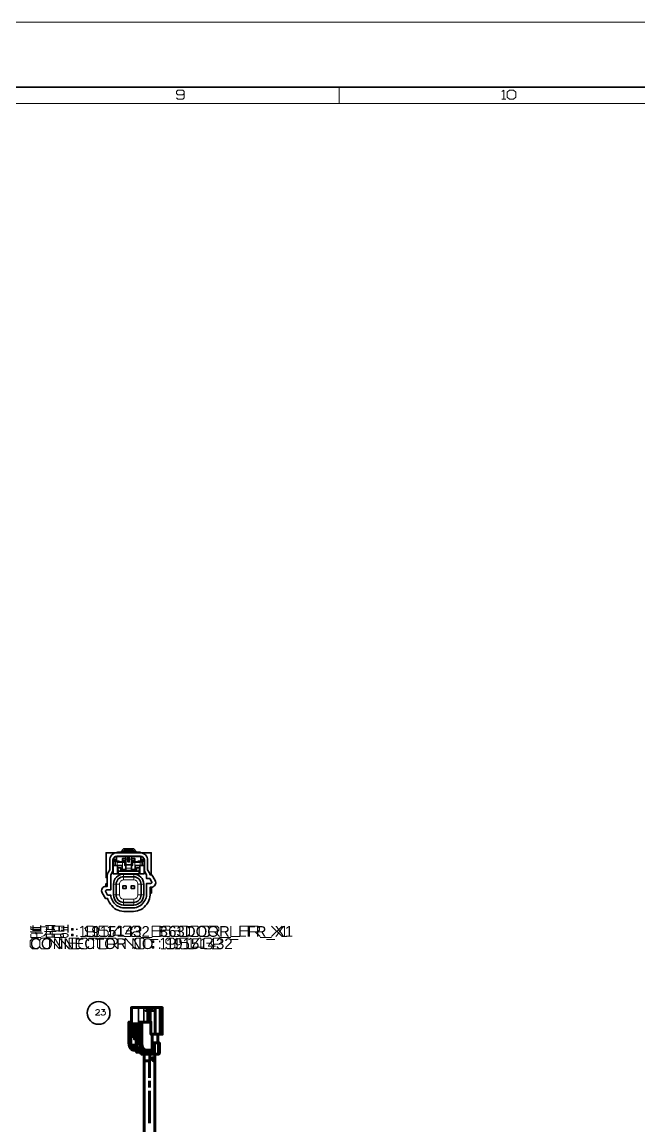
# Model space of a CAD drawing. Header units: millimetres. Extents: x 0 to 174, y 0 to 33.
# Drawn here: x 32.38 to 39.85, y 19.75 to 33.11 of the extents above; entities that cross this region are included whole.
import ezdxf

# ---------------------------------------------------------------- set-up
doc = ezdxf.new("R2010")
doc.units = ezdxf.units.MM
doc.layers.add('CAPTION_LLM_TEXT', color=7, linetype='Continuous')
doc.layers.add('CAPTION_ORIGINAL_OUTLINES', color=7, linetype='Continuous')
doc.layers.add('PDF_Geomertry', color=7, linetype='Continuous', true_color=0x405f80)
doc.styles.get("Standard").update_dxf_attribs({"font": 'arial.ttf'})

# ---------------------------------------------------------------- blocks, each defined once
blk = doc.blocks.new('SYM_23_019')
at = {"layer": 'PDF_Geomertry', "lineweight": 70}
for points in [[(-0.164, 0.11), (-0.164, 0.285), (-0.156, 0.285), (-0.077, 0.285), (-0.014, 0.285), (0.033, 0.285), (0.052, 0.285), (0.071, 0.285), (0.124, 0.285), (0.128, 0.285), (0.174, 0.285), (0.192, 0.285), (0.196, 0.285), (0.202, 0.285), (0.209, 0.285), (0.209, -0.037), (0.202, -0.037), (0.196, -0.037), (0.192, -0.037), (0.174, -0.037), (0.128, -0.037), (0.124, -0.037), (0.085, -0.037), (0.085, -0.232), (0.026, -0.232), (0.014, -0.232, -0.313864), (-0.046, -0.185), (-0.053, -0.178), (-0.061, -0.171), (-0.062, -0.162), (-0.062, -0.153), (-0.062, 0.089), (-0.171, 0.089), (-0.171, -0.153), (-0.17, -0.162), (-0.169, -0.171)], [(-0.064, -0.061), (-0.072, -0.059), (-0.085, -0.055, 0.199822), (-0.155, -0.055), (-0.157, -0.056), (-0.159, -0.058), (-0.16, -0.059), (-0.16, -0.06), (-0.159, -0.061), (-0.157, -0.062), (-0.152, -0.063), (-0.147, -0.064), (-0.142, -0.064), (-0.143, -0.064), (-0.145, -0.065)], [(-0.117, -0.232, -0.316171), (-0.176, -0.185), (-0.14, -0.185), (-0.14, -0.198), (-0.128, -0.198), (-0.128, -0.171)]]:
    blk.add_lwpolyline(points, format="xyb", dxfattribs=at)
at = {"layer": 'PDF_Geomertry', "lineweight": 35}
for points in [[(-0.156, 0.285), (-0.156, 0.11)], [(-0.077, 0.285), (-0.077, 0.11)], [(-0.014, 0.285), (-0.014, 0.11)], [(0.052, 0.285), (0.052, 0.11)], [(0.071, 0.285), (0.071, 0.11)], [(0.128, -0.037), (0.128, 0.285)], [(0.174, -0.037), (0.174, 0.285)], [(0.196, 0.285), (0.196, -0.037)], [(0.202, 0.285), (0.202, -0.037)], [(-0.155, -0.055), (-0.155, 0.077)], [(-0.139, 0.052), (-0.139, 0.062)], [(-0.139, 0.033), (-0.139, 0.043)], [(-0.139, 0.013), (-0.139, 0.023)], [(-0.117, 0.052), (-0.117, 0.062)], [(-0.117, 0.033), (-0.117, 0.043)], [(-0.117, 0.013), (-0.117, 0.023)], [(-0.085, -0.055), (-0.085, 0.077)], [(-0.096, -0.064), (-0.107, -0.064)], [(-0.084, -0.089), (-0.096, -0.089)], [(-0.062, -0.089), (-0.064, -0.089)], [(-0.194, -0.153), (-0.171, -0.153)], [(-0.062, -0.153), (-0.039, -0.153)], [(-0.052, -0.257), (-0.034, -0.257), (-0.034, -0.256)], [(-0.012, -0.256), (-0.012, -0.257), (-0.034, -0.257), (-0.034, -0.261), (-0.032, -0.266), (-0.031, -0.27), (-0.028, -0.274), (-0.025, -0.276), (-0.022, -0.279), (-0.018, -0.28), (-0.015, -0.28)], [(0.105, -0.257), (-0.012, -0.257), (-0.011, -0.261), (-0.01, -0.266), (-0.008, -0.27), (-0.006, -0.274), (-0.003, -0.276), (0, -0.279), (0.004, -0.28), (0.008, -0.28)], [(0.175, -0.257), (0.163, -0.257)]]:
    blk.add_lwpolyline(points, dxfattribs=at)
at = {"layer": 'PDF_Geomertry', "lineweight": 70}
for points in [[(0.033, 0.11), (0.033, 0.285)], [(0.124, -0.037), (0.124, 0.285)], [(0.192, -0.037), (0.192, 0.285)], [(-0.194, -0.153), (-0.194, 0.11), (-0.156, 0.11)], [(-0.062, 0.077), (-0.085, 0.077), (-0.155, 0.077), (-0.16, 0.077), (-0.16, -0.059)], [(-0.118, -0.033), (-0.105, -0.034), (-0.092, -0.035), (-0.092, 0.002), (-0.118, 0.002), (-0.154, 0.002), (-0.154, -0.033), (-0.151, -0.034), (-0.148, -0.035), (-0.138, -0.033), (-0.128, -0.032)], [(-0.118, 0.002), (-0.118, -0.033), (-0.127, -0.032), (-0.135, -0.031), (-0.144, -0.032), (-0.153, -0.033), (-0.154, -0.033)], [(-0.137, 0.077), (-0.13, 0.085), (-0.117, 0.085), (-0.117, 0.077)], [(-0.124, 0.077), (-0.117, 0.085)], [(-0.107, 0.077), (-0.105, 0.077), (-0.103, 0.078)], [(-0.1, 0.089), (-0.103, 0.077)], [(-0.095, 0.089), (-0.099, 0.077)], [(-0.095, 0.077), (-0.092, 0.077), (-0.09, 0.079), (-0.087, 0.081), (-0.085, 0.083), (-0.083, 0.089)], [(-0.088, 0.077), (-0.085, 0.077), (-0.082, 0.079), (-0.08, 0.081), (-0.078, 0.083), (-0.076, 0.089)], [(-0.077, 0.11), (-0.039, 0.11), (-0.039, -0.153)], [(0.085, -0.037), (0.072, -0.037), (0.072, 0.11), (-0.039, 0.11)], [(-0.145, -0.064), (-0.145, -0.065), (-0.13, -0.065), (-0.124, -0.061), (-0.117, -0.058)], [(-0.107, -0.048), (-0.124, -0.052), (-0.14, -0.058), (-0.14, -0.058), (-0.117, -0.058), (-0.117, -0.05)], [(-0.096, -0.092), (-0.099, -0.094), (-0.103, -0.094), (-0.125, -0.094), (-0.128, -0.094), (-0.128, -0.074), (-0.128, -0.053)], [(-0.128, -0.198), (-0.107, -0.198), (-0.107, -0.094)], [(-0.107, -0.034), (-0.107, -0.049), (-0.107, -0.064), (-0.108, -0.07), (-0.109, -0.078), (-0.112, -0.085), (-0.115, -0.089), (-0.12, -0.093), (-0.125, -0.094)], [(-0.096, -0.146), (-0.096, -0.089), (-0.096, -0.052)], [(-0.085, -0.055), (-0.084, -0.089), (-0.064, -0.089), (-0.064, -0.061)], [(-0.071, -0.059), (-0.071, -0.089)], [(0.154, -0.142), (0.154, -0.037)], [(-0.14, -0.185), (-0.128, -0.171), (-0.169, -0.171), (-0.173, -0.178), (-0.176, -0.185)], [(-0.079, -0.232), (-0.117, -0.232), (-0.129, -0.232)], [(-0.057, -0.175), (-0.057, -0.202), (-0.066, -0.202), (-0.109, -0.202), (-0.109, -0.227), (-0.066, -0.227), (-0.066, -0.202)], [(-0.003, -0.23), (-0.003, -0.232), (-0.027, -0.232), (-0.103, -0.232), (-0.103, -0.256), (-0.027, -0.256), (-0.027, -0.232)], [(-0.1, -0.202), (-0.1, -0.146), (-0.062, -0.146)], [(-0.079, -0.227), (-0.079, -0.232)], [(-0.067, -0.227), (-0.067, -0.232)], [(-0.02, -0.221), (-0.021, -0.227), (-0.066, -0.227)], [(-0.052, -0.256), (-0.052, -0.257), (-0.05, -0.266), (-0.045, -0.274), (-0.036, -0.279), (-0.028, -0.28)], [(-0.051, -0.232), (-0.051, -0.227)], [(0.163, -0.142), (0.163, -0.28), (0.116, -0.28), (0.091, -0.28), (0.008, -0.28), (-0.015, -0.28), (-0.028, -0.28), (-0.04, -0.28), (-0.04, -0.277)], [(0.025, -0.232), (0.025, -0.256), (-0.027, -0.256)], [(-0.014, -0.224), (-0.015, -0.232)], [(0.084, -0.142), (0.105, -0.142), (0.116, -0.142), (0.163, -0.142), (0.175, -0.142), (0.175, -0.257), (0.174, -0.262), (0.17, -0.271), (0.163, -0.277)], [(0.105, -0.142), (0.105, -0.257), (0.104, -0.266), (0.1, -0.274), (0.096, -0.279), (0.093, -0.28), (0.091, -0.28)], [(0.116, -0.28), (0.116, -0.142)]]:
    blk.add_lwpolyline(points, dxfattribs=at)
at = {"layer": 'PDF_Geomertry', "color": 60, "lineweight": 70}
for points in [[(0.046, 0.25), (0.068, 0.25), (0.036, 0.25), (0.013, 0.25)], [(0.042, 0.25), (0.064, 0.25), (0.096, 0.25), (0.074, 0.25)]]:
    blk.add_lwpolyline(points, close=True, dxfattribs=at)
at = {"layer": 'PDF_Geomertry', "lineweight": 70}
for points in [[(-0.096, 0.052), (-0.096, 0.062), (-0.117, 0.062), (-0.139, 0.062), (-0.144, 0.062), (-0.144, 0.052), (-0.139, 0.052), (-0.117, 0.052)], [(-0.096, 0.033), (-0.096, 0.043), (-0.117, 0.043), (-0.139, 0.043), (-0.144, 0.043), (-0.144, 0.033), (-0.139, 0.033), (-0.117, 0.033)], [(-0.096, 0.013), (-0.096, 0.023), (-0.117, 0.023), (-0.139, 0.023), (-0.144, 0.023), (-0.144, 0.013), (-0.139, 0.013), (-0.117, 0.013)]]:
    blk.add_lwpolyline(points, close=True, dxfattribs=at)
for centre, major_axis, ratio, start_param, end_param in [((-0.129, -0.154), (-0.0011, 0.0782), 0.827389, 1.552839, 3.126973), ((0.026, -0.153), (0, 0.0785), 0.829107, 1.568452, 3.138356)]:
    blk.add_ellipse(centre, major_axis=major_axis, ratio=ratio, start_param=start_param, end_param=end_param, dxfattribs=at)
blk = doc.blocks.new('SYM_19151432_054')
at = {"layer": 'PDF_Geomertry', "color": 7, "lineweight": 35}
for points in [[(-0.253, 0.047), (-0.252, 0.056), (-0.25, 0.066), (-0.247, 0.075), (-0.243, 0.084), (-0.223, 0.118), (-0.223, 0.232, -0.414581), (-0.133, 0.323), (0.147, 0.323, -0.413044), (0.237, 0.232), (0.237, 0.118), (0.257, 0.084), (0.257, 0.084), (0.261, 0.075), (0.264, 0.066), (0.266, 0.056), (0.287, 0.056), (0.327, -0.014, -0.577613), (0.281, -0.094), (0.267, -0.094), (0.267, -0.19, -0.143915), (0.242, -0.275), (0.227, -0.298, -0.254538), (0.065, -0.387), (-0.051, -0.387, -0.254285), (-0.213, -0.298), (-0.228, -0.275), (-0.232, -0.269), (-0.236, -0.261), (-0.24, -0.252), (-0.244, -0.243), (-0.247, -0.233), (-0.273, -0.233), (-0.313, -0.163, -0.577634), (-0.267, -0.084), (-0.253, -0.084)], [(0.19, -0.188), (0.19, -0.058, 0.414083), (0.068, 0.064), (-0.054, 0.064, 0.414374), (-0.176, -0.058), (-0.176, -0.188, 0.413287), (-0.054, -0.31), (0.068, -0.31, 0.414117)], [(-0.145, -0.058), (-0.145, -0.188, 0.414581), (-0.054, -0.279), (0.068, -0.279, 0.414581), (0.158, -0.188), (0.158, -0.058, 0.414504), (0.068, 0.032), (-0.054, 0.032, 0.414581)]]:
    blk.add_lwpolyline(points, format="xyb", close=True, dxfattribs=at)
for points in [[(-0.253, 0.014), (-0.267, 0.023), (-0.267, 0.054), (-0.267, 0.323), (-0.133, 0.323)], [(0.159, 0.323), (0.15, 0.327), (0.141, 0.329), (0.131, 0.33), (0.13, 0.33), (-0.116, 0.33), (-0.126, 0.33), (-0.135, 0.327), (-0.144, 0.323), (-0.146, 0.323)], [(-0.14, 0.24), (-0.14, 0.279), (-0.027, 0.279), (-0.027, 0.276), (-0.027, 0.247), (-0.027, 0.175), (-0.027, 0.135), (-0.027, 0.106), (0.04, 0.106), (0.04, 0.135), (0.04, 0.175)], [(0.105, 0.33), (0.07, 0.37), (-0.056, 0.37), (-0.092, 0.33)], [(-0.077, 0.33), (-0.076, 0.331), (-0.069, 0.338), (-0.061, 0.343), (-0.052, 0.347), (-0.042, 0.349), (-0.032, 0.35), (0.046, 0.35), (0.047, 0.35), (0.057, 0.349), (0.066, 0.347), (0.075, 0.343), (0.083, 0.337), (0.09, 0.33)], [(0.189, 0.255), (0.189, 0.24), (0.153, 0.24), (0.153, 0.279), (0.04, 0.279), (0.04, 0.276), (0.04, 0.247), (0.04, 0.175), (-0.027, 0.175)], [(0.015, 0.28), (0.015, 0.212), (-0.001, 0.212), (-0.001, 0.28)], [(0.28, 0.056), (0.28, 0.323), (0.147, 0.323)], [(-0.181, 0.224), (-0.14, 0.224), (-0.14, 0.24), (-0.175, 0.24), (-0.175, 0.255)], [(-0.109, 0.22), (-0.119, 0.22), (-0.129, 0.22), (-0.137, 0.22), (-0.181, 0.22)], [(-0.18, 0.22), (-0.18, 0.067)], [(-0.072, 0.122), (-0.072, 0.168), (-0.134, 0.168), (-0.157, 0.168), (-0.18, 0.168)], [(-0.109, 0.22), (-0.107, 0.219), (-0.104, 0.217), (-0.099, 0.211), (-0.072, 0.211), (-0.071, 0.217), (-0.07, 0.22), (-0.07, 0.22), (-0.029, 0.22), (-0.03, 0.22), (-0.031, 0.22), (-0.034, 0.217), (-0.039, 0.209), (-0.039, 0.208), (-0.068, 0.208), (-0.122, 0.21), (-0.132, 0.21), (-0.133, 0.21), (-0.134, 0.211), (-0.142, 0.215), (-0.152, 0.219), (-0.157, 0.22)], [(-0.129, 0.071), (-0.129, 0.168)], [(-0.128, 0.168), (-0.128, 0.139), (-0.125, 0.139), (-0.087, 0.139), (-0.086, 0.139), (-0.086, 0.099)], [(-0.121, 0.099), (-0.122, 0.099), (-0.125, 0.139)], [(-0.089, 0.099), (-0.087, 0.139)], [(-0.027, 0.23), (-0.069, 0.23), (-0.069, 0.22)], [(-0.068, 0.23), (-0.068, 0.252), (-0.027, 0.252)], [(-0.039, 0.208), (-0.039, 0.168), (-0.033, 0.172), (-0.033, 0.184), (-0.029, 0.187), (-0.029, 0.22), (-0.027, 0.22)], [(-0.027, 0.168), (-0.039, 0.168)], [(-0.027, 0.169), (-0.028, 0.169), (-0.033, 0.172)], [(-0.027, 0.187), (-0.029, 0.187)], [(0.04, 0.252), (0.082, 0.252), (0.082, 0.23)], [(0.04, 0.23), (0.083, 0.23), (0.083, 0.22)], [(0.123, 0.22), (0.12, 0.219), (0.118, 0.217), (0.113, 0.211), (0.086, 0.211), (0.085, 0.213), (0.085, 0.213), (0.084, 0.218), (0.084, 0.22), (0.083, 0.22), (0.042, 0.22), (0.04, 0.22)], [(0.04, 0.187), (0.042, 0.187), (0.042, 0.22), (0.045, 0.22), (0.048, 0.217), (0.053, 0.209), (0.053, 0.208), (0.053, 0.168)], [(0.04, 0.169), (0.042, 0.169), (0.047, 0.172), (0.053, 0.168), (0.04, 0.168)], [(0.04, 0.114), (0.041, 0.114), (0.041, 0.102), (0.086, 0.102), (0.086, 0.122), (0.086, 0.168), (0.148, 0.168), (0.171, 0.168)], [(0.042, 0.187), (0.047, 0.184), (0.047, 0.172)], [(0.171, 0.22), (0.161, 0.218), (0.153, 0.214), (0.148, 0.211), (0.147, 0.21), (0.146, 0.21), (0.136, 0.21), (0.082, 0.208), (0.053, 0.208)], [(0.1, 0.099), (0.1, 0.139), (0.101, 0.139)], [(0.103, 0.099), (0.101, 0.139), (0.139, 0.139), (0.136, 0.099), (0.135, 0.099)], [(0.195, 0.22), (0.151, 0.22), (0.141, 0.22), (0.131, 0.22), (0.123, 0.22)], [(0.142, 0.168), (0.142, 0.139), (0.139, 0.139)], [(0.142, 0.071), (0.142, 0.168)], [(0.195, 0.224), (0.153, 0.224), (0.153, 0.24)], [(0.194, 0.168), (0.171, 0.168), (0.171, 0.22), (0.194, 0.22), (0.194, 0.22)], [(-0.267, 0.054), (-0.253, 0.054)], [(-0.125, 0.067), (-0.125, 0.074), (-0.133, 0.069), (-0.137, 0.067)], [(0.135, 0.067), (0.135, 0.099), (-0.121, 0.099), (-0.121, 0.067)], [(-0.027, 0.114), (-0.027, 0.114), (-0.028, 0.102), (-0.072, 0.102), (-0.072, 0.122), (-0.068, 0.122), (-0.027, 0.122)], [(0.04, 0.122), (0.082, 0.122), (0.086, 0.122)], [(0.151, 0.067), (0.142, 0.071), (0.138, 0.074), (0.138, 0.067)], [(-0.253, -0.052), (-0.269, -0.052), (-0.269, -0.084)], [(0.267, -0.166), (0.282, -0.166), (0.282, -0.094)]]:
    blk.add_lwpolyline(points, dxfattribs=at)
for points in [[(-0.157, 0.168), (-0.157, 0.22), (-0.18, 0.22), (-0.18, 0.22), (-0.181, 0.216), (-0.181, 0.232, -0.415447), (-0.133, 0.28), (0.147, 0.28, -0.412705), (0.195, 0.232), (0.195, 0.216), (0.194, 0.22), (0.194, 0.067), (0.194, 0.106), (0.197, 0.101), (0.197, 0.232, 0.413084), (0.147, 0.282), (-0.133, 0.282, 0.411118), (-0.183, 0.232), (-0.183, 0.101), (-0.18, 0.106), (-0.18, 0.067), (0.194, 0.067)], [(-0.183, 0.101), (-0.21, 0.055), (-0.21, -0.127), (-0.257, -0.127), (-0.266, -0.13), (-0.272, -0.137), (-0.272, -0.147), (-0.271, -0.151), (-0.248, -0.19), (-0.21, -0.19, 0.139174), (-0.19, -0.255)], [(0.197, 0.101), (0.223, 0.055), (0.223, 0.013), (0.262, 0.013), (0.284, -0.027), (0.286, -0.031), (0.286, -0.04), (0.28, -0.047), (0.271, -0.05), (0.223, -0.05), (0.223, -0.187, -0.147153), (0.204, -0.255), (0.192, -0.272, -0.254757), (0.062, -0.344), (-0.048, -0.344, -0.255594), (-0.179, -0.272), (-0.19, -0.255)]]:
    blk.add_lwpolyline(points, format="xyb", dxfattribs=at)
at = {"layer": 'PDF_Geomertry', "color": 7, "lineweight": 13}
for points in [[(-0.133, 0.28), (-0.133, 0.282)], [(-0.001, 0.276), (-0.027, 0.276)], [(0.04, 0.276), (0.015, 0.276)], [(0.147, 0.28), (0.147, 0.282)], [(-0.181, 0.232), (-0.183, 0.232)], [(-0.134, 0.168), (-0.134, 0.211)], [(-0.068, 0.208), (-0.068, 0.122)], [(-0.001, 0.247), (-0.027, 0.247)], [(-0.027, 0.135), (0.04, 0.135)], [(0.04, 0.247), (0.015, 0.247)], [(0.082, 0.122), (0.082, 0.208)], [(0.148, 0.168), (0.148, 0.211)], [(0.195, 0.232), (0.197, 0.232)], [(-0.054, -0.007), (-0.054, 0.032), (-0.054, 0.064)], [(0.068, -0.007), (0.068, 0.032), (0.068, 0.064)], [(-0.176, -0.188), (-0.145, -0.188), (-0.105, -0.188), (-0.105, -0.058), (-0.145, -0.058), (-0.176, -0.058)], [(0.119, -0.058), (0.158, -0.058), (0.19, -0.058)], [(0.068, -0.239), (0.068, -0.279), (0.068, -0.31)], [(0.119, -0.188), (0.158, -0.188), (0.19, -0.188)]]:
    blk.add_lwpolyline(points, dxfattribs=at)
for points in [[(-0.054, -0.239), (0.068, -0.239, 0.411379), (0.119, -0.188), (0.119, -0.058, 0.414112), (0.068, -0.007), (-0.054, -0.007, 0.416814), (-0.105, -0.058)], [(-0.105, -0.188, 0.414112), (-0.054, -0.239), (-0.054, -0.279), (-0.054, -0.31)]]:
    blk.add_lwpolyline(points, format="xyb", dxfattribs=at)
at = {"layer": 'PDF_Geomertry', "color": 7, "lineweight": 35}
for points in [[(-0.022, -0.079), (-0.022, -0.108), (-0.064, -0.108), (-0.064, -0.079)], [(0.078, -0.079), (0.078, -0.108), (0.036, -0.108), (0.036, -0.079)]]:
    blk.add_lwpolyline(points, close=True, dxfattribs=at)

msp = doc.modelspace()

# ---------------------------------------------------------------- linework, layer by layer
at = {"layer": 'CAPTION_ORIGINAL_OUTLINES', "color": 7, "lineweight": 13}
for points in [[(32.479, 22.098), (32.617, 22.098)], [(32.489, 22.167), (32.489, 22.127), (32.607, 22.127), (32.607, 22.167), (32.607, 22.147), (32.489, 22.147)], [(32.489, 22.068), (32.489, 22.029), (32.607, 22.029)], [(32.548, 22.098), (32.548, 22.068)], [(32.617, 22.157), (32.676, 22.157), (32.676, 22.118), (32.676, 22.088), (32.666, 22.068), (32.646, 22.049), (32.617, 22.039)], [(32.745, 22.167), (32.745, 22.029)], [(32.853, 22.147), (32.883, 22.147)], [(32.853, 22.118), (32.883, 22.118)], [(32.883, 22.167), (32.883, 22.108)], [(32.991, 22.137), (32.991, 22.118)], [(32.991, 22.068), (32.991, 22.049)], [(33.089, 22.147), (33.119, 22.167), (33.119, 22.039)], [(33.257, 22.118), (33.237, 22.098), (33.168, 22.098), (33.148, 22.118), (33.148, 22.147), (33.168, 22.167), (33.237, 22.167), (33.257, 22.147), (33.257, 22.058), (33.237, 22.039), (33.168, 22.039), (33.148, 22.058)], [(33.257, 22.147), (33.286, 22.167), (33.286, 22.039)], [(33.424, 22.167), (33.316, 22.167), (33.316, 22.118), (33.404, 22.118), (33.424, 22.098), (33.424, 22.058), (33.404, 22.039), (33.335, 22.039), (33.316, 22.058)], [(33.424, 22.147), (33.453, 22.167), (33.453, 22.039)], [(33.572, 22.039), (33.572, 22.167), (33.552, 22.167), (33.483, 22.078), (33.483, 22.058), (33.601, 22.058), (33.621, 22.039), (33.69, 22.039), (33.709, 22.058), (33.709, 22.088), (33.69, 22.108), (33.64, 22.108), (33.69, 22.108), (33.709, 22.127), (33.709, 22.147), (33.69, 22.167), (33.621, 22.167), (33.601, 22.147)], [(33.709, 22.147), (33.729, 22.167), (33.798, 22.167), (33.818, 22.147), (33.818, 22.118), (33.798, 22.098), (33.739, 22.098), (33.709, 22.068), (33.709, 22.039), (33.818, 22.039)], [(34.054, 22.108), (34.074, 22.088), (34.074, 22.058), (34.054, 22.039), (33.955, 22.039), (33.955, 22.167), (34.054, 22.167), (34.074, 22.147), (34.074, 22.127), (34.054, 22.108), (33.955, 22.108)], [(34.182, 22.058), (34.202, 22.039), (34.27, 22.039), (34.29, 22.058), (34.29, 22.088), (34.27, 22.108), (34.221, 22.108), (34.27, 22.108), (34.29, 22.127), (34.29, 22.147), (34.27, 22.167), (34.202, 22.167), (34.182, 22.147), (34.162, 22.167), (34.093, 22.167), (34.074, 22.147), (34.074, 22.058), (34.093, 22.039), (34.162, 22.039), (34.182, 22.058), (34.182, 22.098), (34.162, 22.118), (34.093, 22.118), (34.074, 22.098)], [(34.644, 22.039), (34.644, 22.167), (34.743, 22.167), (34.762, 22.147), (34.762, 22.118), (34.743, 22.098), (34.644, 22.098)], [(34.713, 22.098), (34.772, 22.039)], [(34.91, 22.167), (34.91, 22.039), (35.018, 22.039), (35.018, 22.167), (35.137, 22.167)], [(35.117, 22.108), (35.018, 22.108)], [(35.137, 22.039), (35.137, 22.167), (35.235, 22.167), (35.255, 22.147), (35.255, 22.118), (35.235, 22.098), (35.137, 22.098)], [(35.205, 22.098), (35.264, 22.039)], [(35.402, 22.167), (35.53, 22.039), (35.589, 22.039)], [(35.53, 22.167), (35.402, 22.039)], [(35.53, 22.147), (35.56, 22.167), (35.56, 22.039)], [(32.597, 21.99), (32.568, 22.019), (32.509, 22.019), (32.479, 21.99), (32.479, 21.921), (32.509, 21.891), (32.568, 21.891), (32.597, 21.921)], [(32.715, 21.891), (32.715, 22.019), (32.833, 21.891), (32.833, 22.019)], [(32.833, 21.891), (32.833, 22.019), (32.952, 21.891), (32.952, 22.019)], [(33.07, 22.019), (32.952, 22.019), (32.952, 21.891), (33.07, 21.891)], [(33.05, 21.96), (32.952, 21.96)], [(33.188, 21.99), (33.158, 22.019), (33.099, 22.019), (33.07, 21.99), (33.07, 21.921), (33.099, 21.891), (33.158, 21.891), (33.188, 21.921)], [(33.089, 22.039), (33.148, 22.039)], [(33.188, 22.019), (33.296, 22.019)], [(33.247, 22.019), (33.247, 21.891)], [(33.257, 22.039), (33.316, 22.039)], [(33.414, 21.891), (33.414, 22.019), (33.512, 22.019), (33.532, 21.999), (33.532, 21.97), (33.512, 21.95), (33.414, 21.95)], [(33.424, 22.039), (33.483, 22.039)], [(33.483, 21.95), (33.542, 21.891)], [(33.631, 21.891), (33.631, 22.019), (33.749, 21.891), (33.749, 22.019)], [(33.818, 22.029), (33.955, 22.029)], [(33.965, 21.99), (33.965, 21.97)], [(33.965, 21.921), (33.965, 21.901)], [(34.064, 21.999), (34.093, 22.019), (34.093, 21.891)], [(34.231, 21.97), (34.211, 21.95), (34.143, 21.95), (34.123, 21.97), (34.123, 21.999), (34.143, 22.019), (34.211, 22.019), (34.231, 21.999), (34.231, 21.911), (34.211, 21.891), (34.143, 21.891), (34.123, 21.911)], [(34.231, 21.999), (34.261, 22.019), (34.261, 21.891)], [(34.398, 22.019), (34.29, 22.019), (34.29, 21.97), (34.379, 21.97), (34.398, 21.95), (34.398, 21.911), (34.379, 21.891), (34.31, 21.891), (34.29, 21.911)], [(34.398, 21.999), (34.428, 22.019), (34.428, 21.891)], [(34.546, 21.891), (34.546, 22.019), (34.526, 22.019), (34.457, 21.931), (34.457, 21.911), (34.576, 21.911), (34.595, 21.891), (34.664, 21.891), (34.684, 21.911), (34.684, 21.94), (34.664, 21.96), (34.615, 21.96), (34.664, 21.96), (34.684, 21.98), (34.684, 21.999), (34.664, 22.019), (34.595, 22.019), (34.576, 21.999)], [(34.684, 21.999), (34.703, 22.019), (34.772, 22.019), (34.792, 21.999), (34.792, 21.97), (34.772, 21.95), (34.713, 21.95), (34.684, 21.921), (34.684, 21.891), (34.792, 21.891)], [(34.772, 22.029), (34.91, 22.029)], [(35.264, 22.029), (35.402, 22.029)], [(34.064, 21.891), (34.123, 21.891)], [(34.231, 21.891), (34.29, 21.891)], [(34.398, 21.891), (34.457, 21.891)]]:
    msp.add_lwpolyline(points, dxfattribs=at)
for points in [[(32.764, 22.167), (32.833, 22.167), (32.833, 22.108), (32.764, 22.108), (32.764, 22.167)], [(32.774, 22.068), (32.873, 22.068), (32.883, 22.058), (32.883, 22.039), (32.873, 22.029), (32.774, 22.029), (32.764, 22.039), (32.764, 22.058), (32.774, 22.068)], [(32.981, 22.137), (33.001, 22.137), (33.001, 22.118), (32.981, 22.118), (32.981, 22.137)], [(32.981, 22.068), (33.001, 22.068), (33.001, 22.049), (32.981, 22.049), (32.981, 22.068)], [(34.29, 22.167), (34.379, 22.167), (34.408, 22.137), (34.408, 22.068), (34.379, 22.039), (34.29, 22.039), (34.29, 22.167)], [(34.428, 22.167), (34.507, 22.167), (34.526, 22.147), (34.526, 22.058), (34.507, 22.039), (34.428, 22.039), (34.408, 22.058), (34.408, 22.147), (34.428, 22.167)], [(34.546, 22.167), (34.625, 22.167), (34.644, 22.147), (34.644, 22.058), (34.625, 22.039), (34.546, 22.039), (34.526, 22.058), (34.526, 22.147), (34.546, 22.167)], [(32.617, 22.019), (32.696, 22.019), (32.715, 21.999), (32.715, 21.911), (32.696, 21.891), (32.617, 21.891), (32.597, 21.911), (32.597, 21.999), (32.617, 22.019)], [(33.316, 22.019), (33.394, 22.019), (33.414, 21.999), (33.414, 21.911), (33.394, 21.891), (33.316, 21.891), (33.296, 21.911), (33.296, 21.999), (33.316, 22.019)], [(33.768, 22.019), (33.847, 22.019), (33.867, 21.999), (33.867, 21.911), (33.847, 21.891), (33.768, 21.891), (33.749, 21.911), (33.749, 21.999), (33.768, 22.019)], [(33.955, 21.99), (33.975, 21.99), (33.975, 21.97), (33.955, 21.97), (33.955, 21.99)], [(33.955, 21.921), (33.975, 21.921), (33.975, 21.901), (33.955, 21.901), (33.955, 21.921)]]:
    msp.add_lwpolyline(points, close=True, dxfattribs=at)
at = {"layer": 'PDF_Geomertry', "color": 7, "lineweight": 13}
for points in [[(0, 33.111), (173.622, 33.111)], [(34.345, 32.246), (34.328, 32.229), (34.269, 32.229), (34.252, 32.246), (34.252, 32.272), (34.269, 32.288), (34.328, 32.288), (34.345, 32.272), (34.345, 32.196), (34.328, 32.179), (34.269, 32.179), (34.252, 32.196)], [(36.22, 32.127), (36.22, 32.324)], [(38.189, 32.272), (38.214, 32.288), (38.214, 32.179)], [(38.189, 32.179), (38.24, 32.179)]]:
    msp.add_lwpolyline(points, dxfattribs=at)
at = {"layer": 'PDF_Geomertry', "color": 7, "lineweight": 35}
msp.add_lwpolyline([(0.787, 0.788), (0.787, 32.324), (172.835, 32.324), (172.835, 0.788)], close=True, dxfattribs=at)
at = {"layer": 'PDF_Geomertry', "color": 7, "lineweight": 13}
for points in [[(38.283, 32.288), (38.333, 32.288), (38.359, 32.263), (38.359, 32.204), (38.333, 32.179), (38.283, 32.179), (38.257, 32.204), (38.257, 32.263), (38.283, 32.288)], [(0.984, 0.985), (0.984, 32.127), (172.638, 32.127), (172.638, 0.985)]]:
    msp.add_lwpolyline(points, close=True, dxfattribs=at)
at = {"layer": 'PDF_Geomertry', "color": 18, "lineweight": 13, "true_color": 0x260000}
for points in [[(33.322, 21.09), (33.269, 21.09), (33.307, 21.121), (33.314, 21.13), (33.318, 21.137), (33.318, 21.143), (33.314, 21.151), (33.311, 21.155), (33.303, 21.159), (33.29, 21.159), (33.282, 21.155), (33.279, 21.152), (33.274, 21.145), (33.274, 21.142)], [(33.335, 21.102), (33.339, 21.097), (33.342, 21.093), (33.354, 21.09), (33.367, 21.09), (33.38, 21.093), (33.387, 21.1), (33.39, 21.11), (33.39, 21.117), (33.387, 21.127), (33.383, 21.13), (33.377, 21.133), (33.361, 21.133), (33.384, 21.159), (33.343, 21.159)]]:
    msp.add_lwpolyline(points, dxfattribs=at)
at = {"layer": 'PDF_Geomertry', "lineweight": 70}
for points in [[(33.861, 20.615), (33.861, 20.537)], [(33.975, 20.561), (33.968, 20.537), (33.985, 20.537), (33.99, 20.537), (33.99, 20.615)], [(33.86, 20.537), (33.86, 16.876)], [(33.938, 20.537), (33.922, 20.537), (33.866, 20.537)], [(33.961, 20.571), (33.961, 20.561), (33.975, 20.561), (33.975, 20.571), (33.961, 20.571), (33.955, 20.571), (33.955, 20.54)], [(33.99, 16.876), (33.99, 20.537), (33.99, 20.537), (33.99, 20.537), (33.99, 20.537)]]:
    msp.add_lwpolyline(points, dxfattribs=at)
at = {"layer": 'PDF_Geomertry', "lineweight": 35}
for points in [[(33.863, 20.538), (33.863, 20.615)], [(33.922, 20.537), (33.922, 20.615)], [(33.938, 20.537), (33.938, 20.615)], [(33.985, 20.537), (33.985, 20.615)]]:
    msp.add_lwpolyline(points, dxfattribs=at)
at = {"layer": 'PDF_Geomertry', "color": 18, "lineweight": 35, "true_color": 0x260000}
for points in [[(33.925, 20.331), (33.925, 20.672)], [(33.925, 20.213), (33.925, 20.292)], [(33.925, 19.78), (33.925, 20.174)]]:
    msp.add_lwpolyline(points, dxfattribs=at)
at = {"layer": 'PDF_Geomertry', "color": 3, "lineweight": 70}
for points in [[(33.925, 20.331), (33.925, 20.537)], [(33.925, 20.213), (33.925, 20.292)], [(33.925, 19.78), (33.925, 20.174)]]:
    msp.add_lwpolyline(points, dxfattribs=at)
at = {"layer": 'PDF_Geomertry', "color": 18, "lineweight": 35, "true_color": 0x260000}
msp.add_circle((33.308, 21.116), 0.138, dxfattribs=at)

# ---------------------------------------------------------------- block references
for name, p in [('SYM_19151432_054', (33.665, 22.732)), ('SYM_23_019', (33.87, 20.895))]:
    msp.add_blockref(name, p)

# ---------------------------------------------------------------- texts
at = {"layer": 'CAPTION_LLM_TEXT', "char_height": 0.13, "attachment_point": 1}
for s, insert, width in [('부품명 : 19151432_B63DOOR_LFR_X1', (32.479, 22.167), 3.27694), ('CONNECTOR NO : 19151432', (32.479, 22.019), 2.47972)]:
    msp.add_mtext(s, dxfattribs=dict(at, insert=insert, width=width))

doc.saveas('drawing.dxf')
